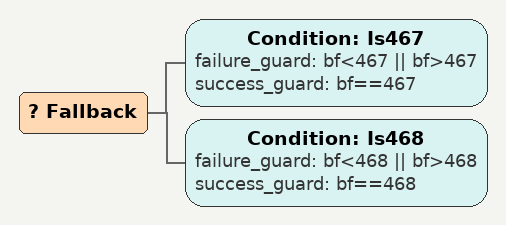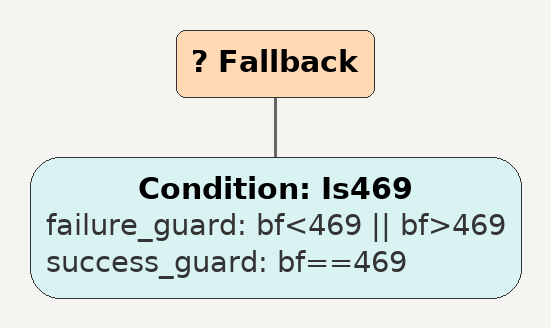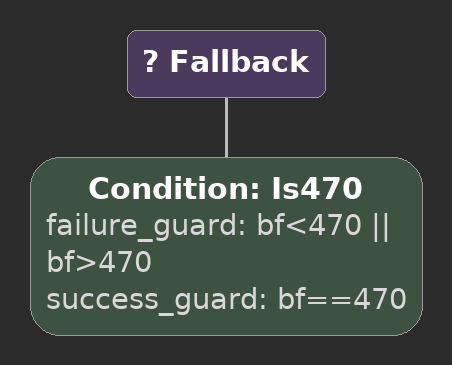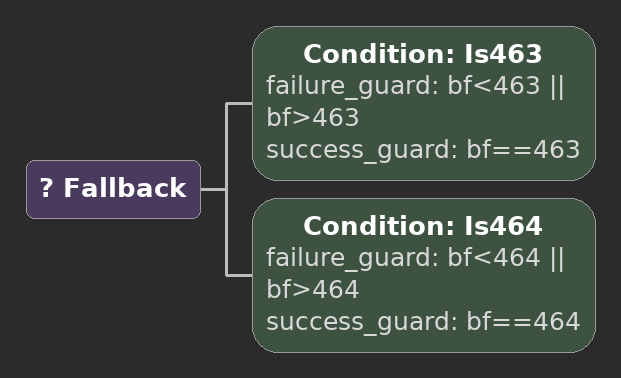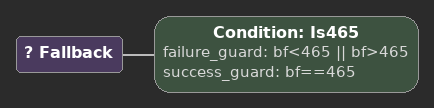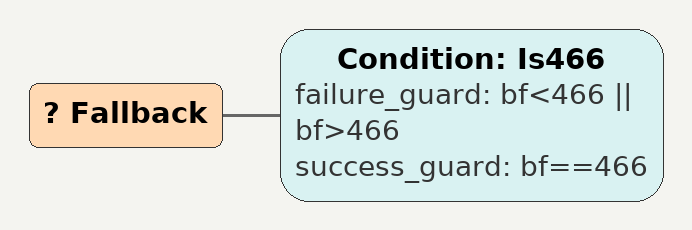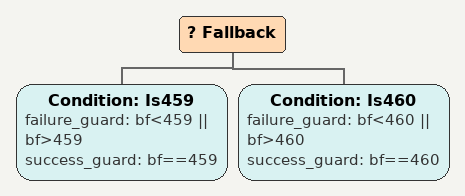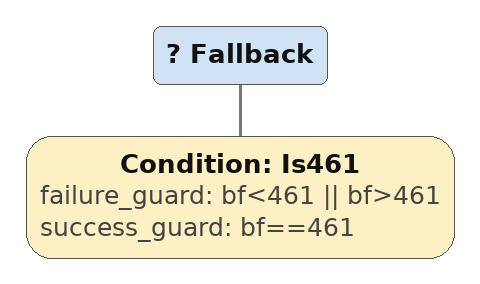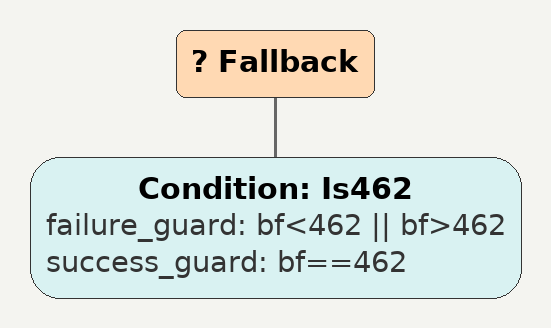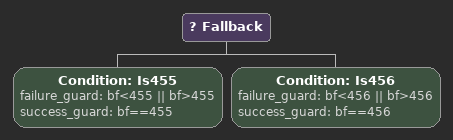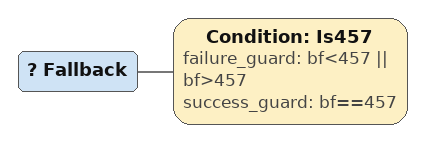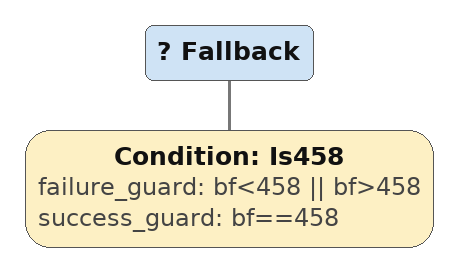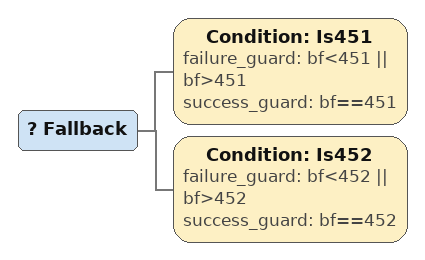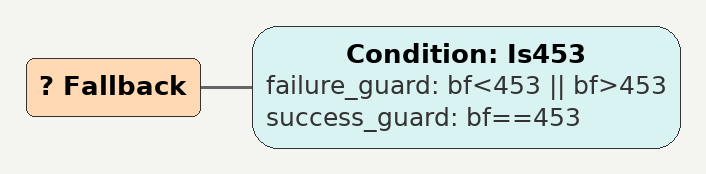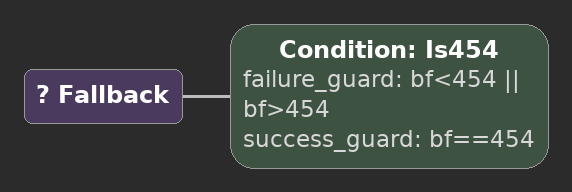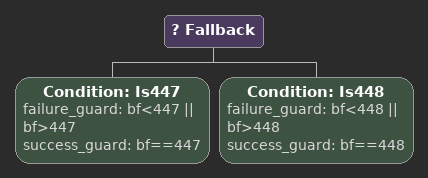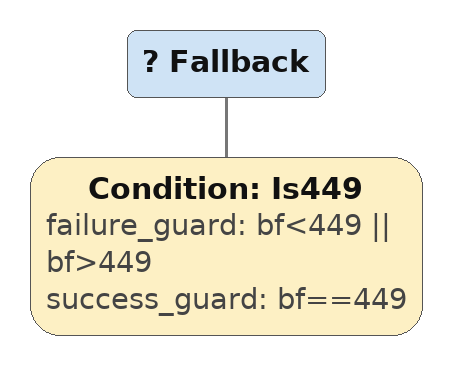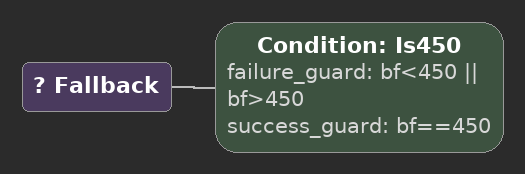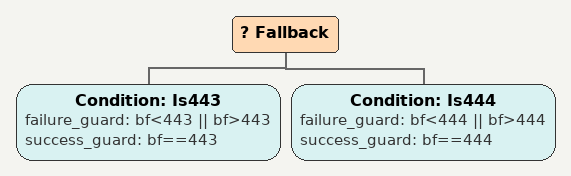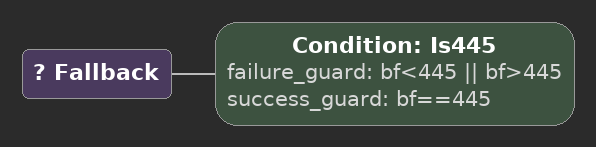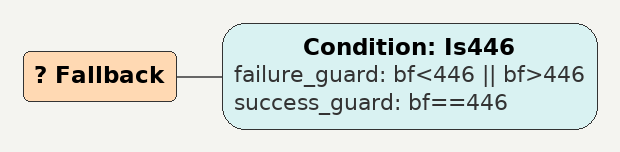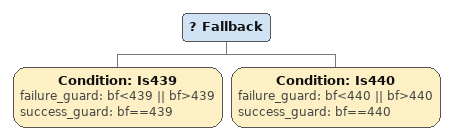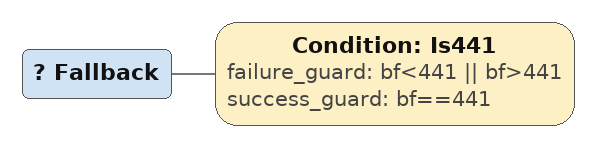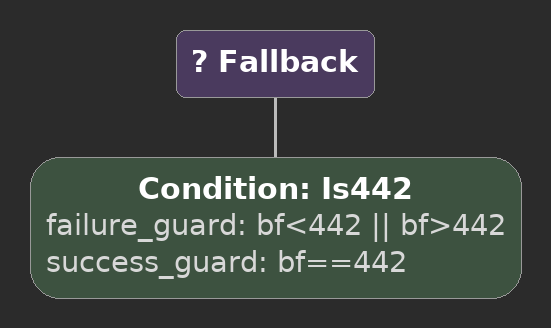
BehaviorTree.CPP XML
<Fallback>
    <Condition ID="Is467" failure_guard="bf&lt;467 || bf>467" success_guard="bf==467"/>
    <Condition ID="Is468" failure_guard="bf&lt;468 || bf>468" success_guard="bf==468"/>
        sequence466
        sequence
        children {
        } end_children
    } end_composite
</Fallback>

<Fallback>
    <Condition ID="Is469" failure_guard="bf&lt;469 || bf>469" success_guard="bf==469"/>
        sequence466
        sequence
        children {
        } end_children
    } end_composite
</Fallback>

<Fallback>
    <Condition ID="Is470" failure_guard="bf&lt;470 || bf>470" success_guard="bf==470"/>
        sequence466
        sequence
        children {
        } end_children
    } end_composite
</Fallback>

<Fallback>
    <Condition ID="Is463" failure_guard="bf&lt;463 || bf>463" success_guard="bf==463"/>
    <Condition ID="Is464" failure_guard="bf&lt;464 || bf>464" success_guard="bf==464"/>
        sequence462
        sequence
        children {
        } end_children
    } end_composite
</Fallback>

<Fallback>
    <Condition ID="Is465" failure_guard="bf&lt;465 || bf>465" success_guard="bf==465"/>
        sequence462
        sequence
        children {
        } end_children
    } end_composite
</Fallback>

<Fallback>
    <Condition ID="Is466" failure_guard="bf&lt;466 || bf>466" success_guard="bf==466"/>
        sequence462
        sequence
        children {
        } end_children
    } end_composite
</Fallback>

<Fallback>
    <Condition ID="Is459" failure_guard="bf&lt;459 || bf>459" success_guard="bf==459"/>
    <Condition ID="Is460" failure_guard="bf&lt;460 || bf>460" success_guard="bf==460"/>
        sequence458
        sequence
        children {
        } end_children
    } end_composite
</Fallback>

<Fallback>
    <Condition ID="Is461" failure_guard="bf&lt;461 || bf>461" success_guard="bf==461"/>
        sequence458
        sequence
        children {
        } end_children
    } end_composite
</Fallback>

<Fallback>
    <Condition ID="Is462" failure_guard="bf&lt;462 || bf>462" success_guard="bf==462"/>
        sequence458
        sequence
        children {
        } end_children
    } end_composite
</Fallback>

<Fallback>
    <Condition ID="Is455" failure_guard="bf&lt;455 || bf>455" success_guard="bf==455"/>
    <Condition ID="Is456" failure_guard="bf&lt;456 || bf>456" success_guard="bf==456"/>
        sequence454
        sequence
        children {
        } end_children
    } end_composite
</Fallback>

<Fallback>
    <Condition ID="Is457" failure_guard="bf&lt;457 || bf>457" success_guard="bf==457"/>
        sequence454
        sequence
        children {
        } end_children
    } end_composite
</Fallback>

<Fallback>
    <Condition ID="Is458" failure_guard="bf&lt;458 || bf>458" success_guard="bf==458"/>
        sequence454
        sequence
        children {
        } end_children
    } end_composite
</Fallback>

<Fallback>
    <Condition ID="Is451" failure_guard="bf&lt;451 || bf>451" success_guard="bf==451"/>
    <Condition ID="Is452" failure_guard="bf&lt;452 || bf>452" success_guard="bf==452"/>
        sequence450
        sequence
        children {
        } end_children
    } end_composite
</Fallback>

<Fallback>
    <Condition ID="Is453" failure_guard="bf&lt;453 || bf>453" success_guard="bf==453"/>
        sequence450
        sequence
        children {
        } end_children
    } end_composite
</Fallback>

<Fallback>
    <Condition ID="Is454" failure_guard="bf&lt;454 || bf>454" success_guard="bf==454"/>
        sequence450
        sequence
        children {
        } end_children
    } end_composite
</Fallback>

<Fallback>
    <Condition ID="Is447" failure_guard="bf&lt;447 || bf>447" success_guard="bf==447"/>
    <Condition ID="Is448" failure_guard="bf&lt;448 || bf>448" success_guard="bf==448"/>
        sequence446
        sequence
        children {
        } end_children
    } end_composite
</Fallback>

<Fallback>
    <Condition ID="Is449" failure_guard="bf&lt;449 || bf>449" success_guard="bf==449"/>
        sequence446
        sequence
        children {
        } end_children
    } end_composite
</Fallback>

<Fallback>
    <Condition ID="Is450" failure_guard="bf&lt;450 || bf>450" success_guard="bf==450"/>
        sequence446
        sequence
        children {
        } end_children
    } end_composite
</Fallback>

<Fallback>
    <Condition ID="Is443" failure_guard="bf&lt;443 || bf>443" success_guard="bf==443"/>
    <Condition ID="Is444" failure_guard="bf&lt;444 || bf>444" success_guard="bf==444"/>
        sequence442
        sequence
        children {
        } end_children
    } end_composite
</Fallback>

<Fallback>
    <Condition ID="Is445" failure_guard="bf&lt;445 || bf>445" success_guard="bf==445"/>
        sequence442
        sequence
        children {
        } end_children
    } end_composite
</Fallback>

<Fallback>
    <Condition ID="Is446" failure_guard="bf&lt;446 || bf>446" success_guard="bf==446"/>
        sequence442
        sequence
        children {
        } end_children
    } end_composite
</Fallback>

<Fallback>
    <Condition ID="Is439" failure_guard="bf&lt;439 || bf>439" success_guard="bf==439"/>
    <Condition ID="Is440" failure_guard="bf&lt;440 || bf>440" success_guard="bf==440"/>
        sequence438
        sequence
        children {
        } end_children
    } end_composite
</Fallback>

<Fallback>
    <Condition ID="Is441" failure_guard="bf&lt;441 || bf>441" success_guard="bf==441"/>
        sequence438
        sequence
        children {
        } end_children
    } end_composite
</Fallback>

<Fallback>
    <Condition ID="Is442" failure_guard="bf&lt;442 || bf>442" success_guard="bf==442"/>
        sequence438
        sequence
        children {
        } end_children
    } end_composite
</Fallback>
